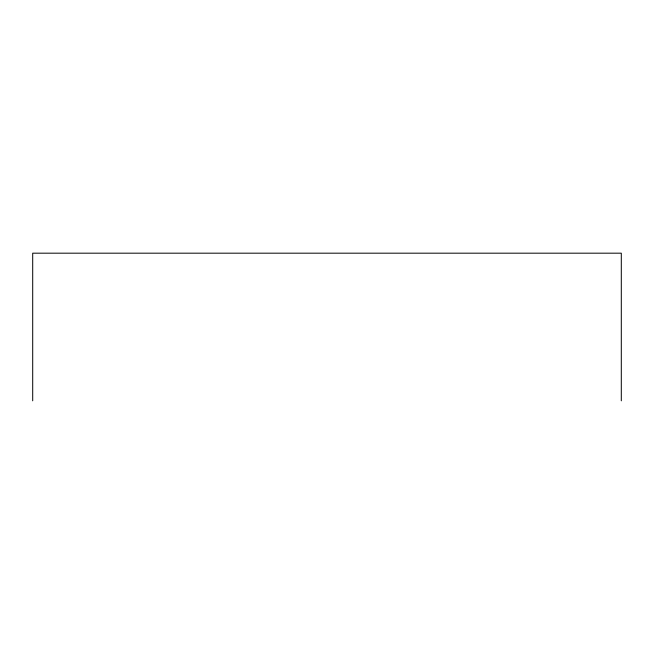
<?xml version="1.0" encoding="UTF-8"?>
<svg xmlns="http://www.w3.org/2000/svg" width="654" height="654" viewBox="0 0 654 654"><rect width="100%" height="100%" fill="white"/><g stroke="black" fill="none" stroke-linecap="round" stroke-linejoin="round"><path stroke-width="0.98" d="M621.3 400.82L621.3 253.18L32.7 253.18L32.7 400.82"/></g></svg>
